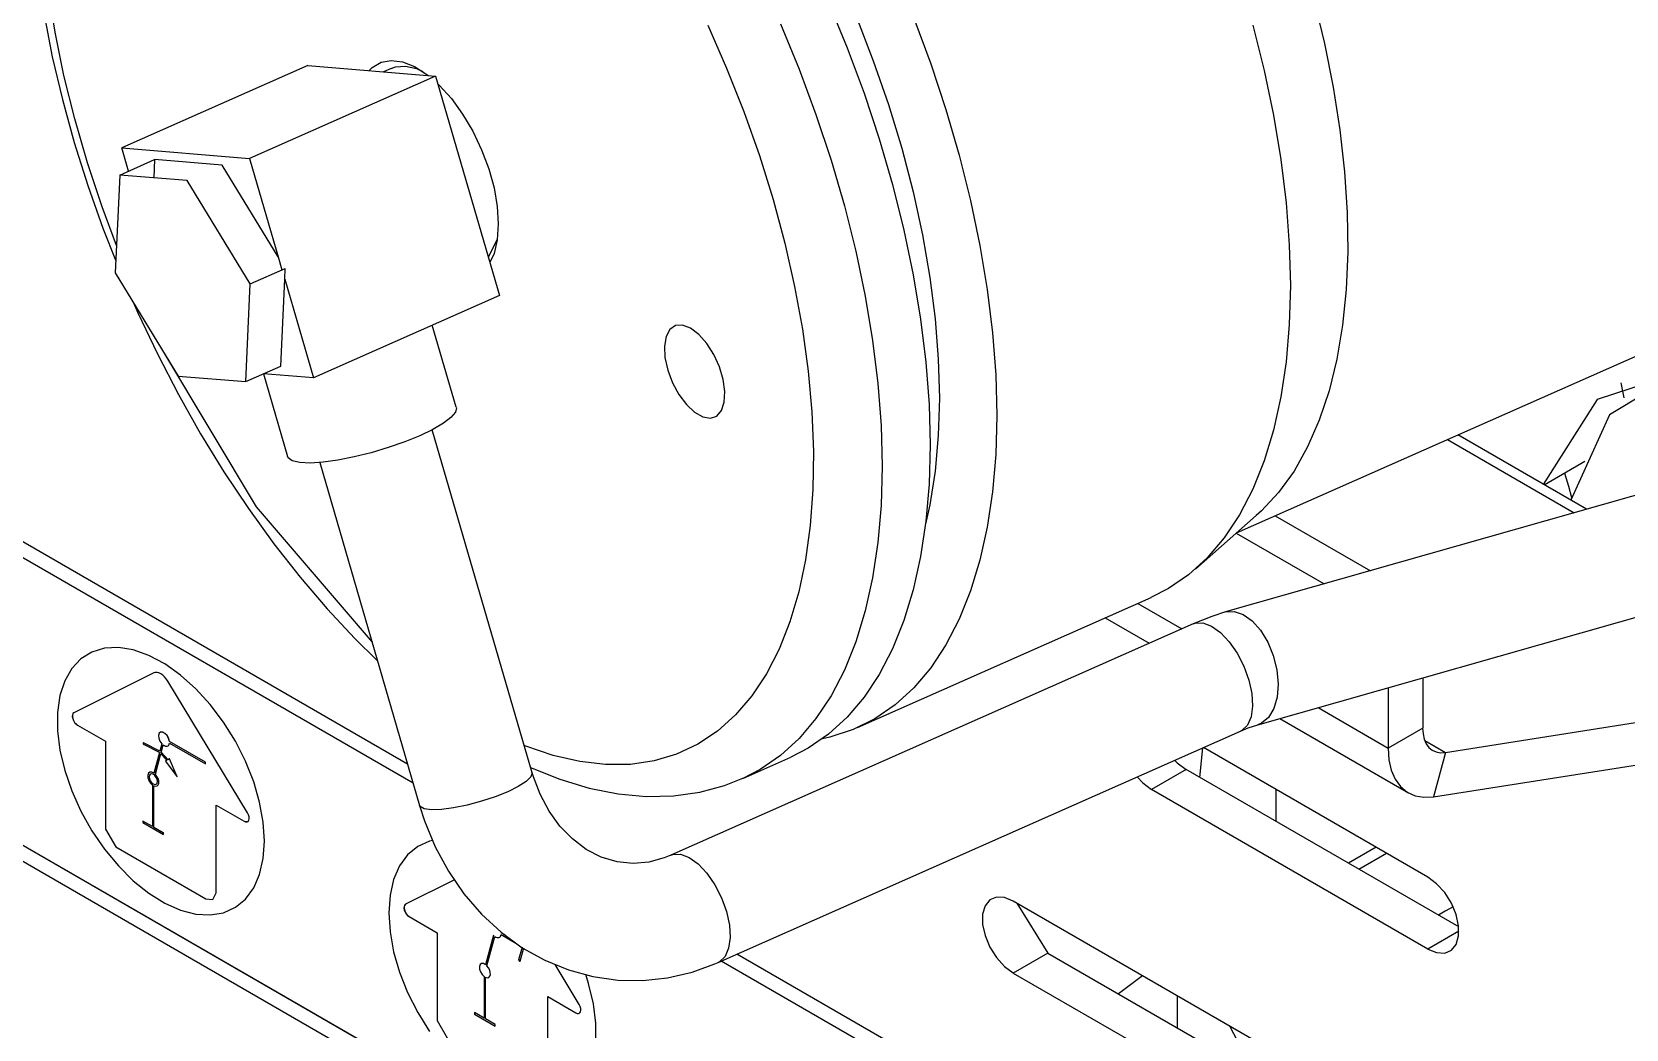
# Model space of a CAD drawing. Extents: x 0 to 258, y 0 to 184.
# Drawn here: x 8.95 to 17.11, y 52.31 to 57.42 of the extents above; entities that cross this region are included whole.
import ezdxf

# ---------------------------------------------------------------- set-up
doc = ezdxf.new("R2010")
doc.units = 0

msp = doc.modelspace()

# ---------------------------------------------------------------- linework, layer by layer
for p, q in [((15.119458, 54.852652), (25.414382, 59.413004)), ((9.073352, 57.414072), (9.038562, 57.630733)), ((13.030908, 57.565564), (13.126343, 57.334914)), ((15.513975, 57.583389), (15.568884, 57.357226)), ((9.017224, 57.505133), (9.059324, 57.288567)), ((12.413528, 57.451132), (12.510018, 57.231187)), ((12.784883, 57.456582), (12.880318, 57.225932)), ((13.173682, 57.490668), (13.260191, 57.268366)), ((13.173682, 57.490668), (13.260191, 57.268366)), ((13.467314, 57.485954), (13.554058, 57.253115)), ((15.202045, 57.451092), (15.260248, 57.218823)), ((9.118535, 57.193558), (9.073352, 57.414072)), ((15.568884, 57.357226), (15.613707, 57.13382)), ((9.059324, 57.288567), (9.110722, 57.07)), ((10.741522, 57.260579), (10.793676, 57.270316)), ((10.793676, 57.270316), (10.851379, 57.262987)), ((13.126343, 57.334914), (13.213089, 57.102075)), ((9.173865, 56.970395), (9.118535, 57.193558)), ((10.367282, 57.243688), (9.415313, 56.821943)), ((11.020538, 57.190242), (10.068568, 56.768762)), ((10.367282, 57.243688), (11.020538, 57.190242)), ((10.680096, 57.218164), (10.6965, 57.234065)), ((10.6965, 57.234065), (10.741522, 57.260579)), ((10.793261, 57.229136), (10.754632, 57.211938)), ((10.793211, 57.229094), (10.815171, 57.236661)), ((10.815171, 57.236661), (10.866238, 57.24055)), ((10.851379, 57.262987), (10.912879, 57.23883)), ((10.86623, 57.240561), (10.92211, 57.22794)), ((10.912879, 57.23883), (10.976305, 57.198556)), ((10.92211, 57.22794), (10.955509, 57.213441)), ((10.976352, 57.198444), (10.982967, 57.193417)), ((11.020538, 57.190242), (11.347298, 56.068146)), ((12.510018, 57.231187), (12.598132, 57.008387)), ((12.880318, 57.225932), (12.967064, 56.993094)), ((13.260191, 57.268366), (13.337695, 57.044605)), ((13.260191, 57.268366), (13.337695, 57.044605)), ((13.554058, 57.253115), (13.63167, 57.019274)), ((15.260248, 57.218823), (15.30828, 56.989117)), ((11.032161, 57.150785), (11.039728, 57.143403)), ((11.039728, 57.143403), (11.101225, 57.075032)), ((15.613707, 57.13382), (15.648208, 56.914335)), ((9.110722, 57.07), (9.171145, 56.850343)), ((11.101225, 57.075032), (11.158928, 56.995528)), ((13.213089, 57.102075), (13.2907, 56.868234)), ((13.337695, 57.044605), (13.405767, 56.820636)), ((13.337695, 57.044605), (13.405767, 56.820636)), ((9.23904, 56.745804), (9.173865, 56.970395)), ((11.158928, 56.995528), (11.211082, 56.907308)), ((12.598132, 57.008387), (12.677388, 56.783951)), ((12.967064, 56.993094), (13.044674, 56.759253)), ((13.63167, 57.019274), (13.69975, 56.785624)), ((15.30828, 56.989117), (15.345896, 56.763147)), ((11.211082, 56.907308), (11.256104, 56.81305)), ((13.2907, 56.868234), (13.358779, 56.634586)), ((15.648208, 56.914335), (15.672206, 56.699917)), ((9.171145, 56.850343), (9.240294, 56.630525)), ((9.449708, 56.703674), (9.415313, 56.821943)), ((9.415313, 56.821943), (10.068568, 56.768762)), ((11.256104, 56.81305), (11.292622, 56.71562)), ((12.677388, 56.783951), (12.747355, 56.559103)), ((13.405767, 56.820636), (13.464023, 56.597711)), ((13.405767, 56.820636), (13.464023, 56.597711)), ((13.69975, 56.785624), (13.757956, 56.553354)), ((9.3137, 56.521009), (9.23904, 56.745804)), ((9.4042, 56.683566), (9.582529, 56.762676)), ((9.582529, 56.762676), (9.578296, 56.669278)), ((9.928339, 56.734366), (9.582529, 56.762676)), ((10.215412, 56.264466), (9.928339, 56.734366)), ((10.068568, 56.768762), (10.215412, 56.264466)), ((11.292622, 56.71562), (11.31953, 56.617978)), ((13.044674, 56.759253), (13.112754, 56.525605)), ((15.345896, 56.763147), (15.372899, 56.542062)), ((15.672206, 56.699917), (15.685594, 56.491682)), ((9.240294, 56.630525), (9.317835, 56.411474)), ((9.4042, 56.683566), (9.380917, 56.183504)), ((9.75001, 56.655256), (9.4042, 56.683566)), ((10.072537, 56.126883), (9.75001, 56.655256)), ((11.31953, 56.617978), (11.336013, 56.523094)), ((13.358779, 56.634586), (13.416985, 56.402314)), ((12.747355, 56.559103), (12.807648, 56.335073)), ((13.464023, 56.597711), (13.512137, 56.377078)), ((13.464023, 56.597711), (13.512137, 56.377078)), ((13.757956, 56.553354), (13.805988, 56.323648)), ((15.372899, 56.542062), (15.389144, 56.326987)), ((9.387423, 56.322736), (9.3137, 56.521009)), ((11.336013, 56.523094), (11.34157, 56.433845)), ((13.112754, 56.525605), (13.17096, 56.293335)), ((15.685594, 56.491682), (15.688266, 56.290716)), ((9.317835, 56.411474), (9.383814, 56.243911)), ((11.34157, 56.433845), (11.336013, 56.352943)), ((13.416985, 56.402314), (13.465017, 56.172609)), ((13.512137, 56.377078), (13.54984, 56.159967)), ((13.512137, 56.377078), (13.54984, 56.159967)), ((11.290672, 56.262805), (11.336169, 56.354083)), ((11.336013, 56.352943), (11.31953, 56.282852)), ((12.807648, 56.335073), (12.857937, 56.113083)), ((13.17096, 56.293335), (13.218992, 56.063627)), ((13.805988, 56.323648), (13.843601, 56.097679)), ((15.389144, 56.326987), (15.394568, 56.119025)), ((15.688266, 56.290716), (15.680249, 56.098068)), ((10.215412, 56.264466), (10.234462, 56.198585)), ((11.31953, 56.282852), (11.298575, 56.235619)), ((9.380917, 56.183504), (9.703708, 55.654867)), ((10.072537, 56.126883), (10.25113, 56.205994)), ((10.227847, 55.705667), (10.248485, 56.150696)), ((10.248485, 56.150696), (10.25113, 56.205994)), ((10.248485, 56.150696), (10.395328, 55.646401)), ((13.465017, 56.172609), (13.502631, 55.946639)), ((13.54984, 56.159967), (13.576923, 55.947597)), ((13.54984, 56.159967), (13.576923, 55.947597)), ((10.049518, 55.626821), (10.072537, 56.126883)), ((11.347298, 56.068146), (10.395328, 55.646401)), ((12.857937, 56.113083), (12.89795, 55.894347)), ((13.218992, 56.063627), (13.256605, 55.837657)), ((13.843601, 56.097679), (13.870607, 55.876593)), ((15.394568, 56.119025), (15.389144, 55.919231)), ((15.680249, 56.098068), (15.661543, 55.914738)), ((9.474717, 56.029842), (9.496624, 55.979394)), ((9.496624, 55.979394), (9.597126, 55.76822)), ((11.126371, 55.495324), (11.003869, 55.916011)), ((12.219205, 55.893545), (12.199758, 55.857831)), ((12.24806, 55.913283), (12.219205, 55.893545)), ((12.284181, 55.915664), (12.24806, 55.913283)), ((12.324887, 55.900345), (12.284181, 55.915664)), ((12.367162, 55.868539), (12.324887, 55.900345)), ((12.89795, 55.894347), (12.927469, 55.680056)), ((13.502631, 55.946639), (13.529637, 55.725553)), ((13.576923, 55.947597), (13.593221, 55.741153)), ((13.576923, 55.947597), (13.593221, 55.741153)), ((15.389144, 55.919231), (15.372899, 55.72862)), ((15.661543, 55.914738), (15.632272, 55.741687)), ((12.199758, 55.857831), (12.191159, 55.808783)), ((12.191159, 55.808783), (12.194043, 55.75004)), ((12.407871, 55.822615), (12.367162, 55.868539)), ((12.443992, 55.765976), (12.407871, 55.822615)), ((13.256605, 55.837657), (13.283611, 55.616571)), ((13.870607, 55.876593), (13.886853, 55.661521)), ((9.597126, 55.76822), (9.704452, 55.56152)), ((9.634001, 55.768942), (10.101656, 54.985781)), ((12.194043, 55.75004), (12.208198, 55.685958)), ((12.472847, 55.702826), (12.443992, 55.765976)), ((13.529637, 55.725553), (13.545908, 55.510482)), ((13.593221, 55.741153), (13.598672, 55.541792)), ((13.593221, 55.741153), (13.598672, 55.541792)), ((15.372899, 55.72862), (15.345896, 55.548169)), ((15.632272, 55.741687), (15.592585, 55.579816)), ((9.703708, 55.654867), (10.049518, 55.626821)), ((10.049518, 55.626821), (10.227847, 55.705667)), ((10.139212, 55.666509), (10.262243, 55.24397)), ((10.395328, 55.646401), (10.140799, 55.667303)), ((12.208198, 55.685958), (12.232592, 55.621292)), ((12.492294, 55.637847), (12.472847, 55.702826)), ((12.500893, 55.575857), (12.492294, 55.637847)), ((12.927469, 55.680056), (12.946334, 55.471384)), ((13.886853, 55.661521), (13.892277, 55.453557)), ((9.704452, 55.56152), (9.818151, 55.360188)), ((12.232592, 55.621292), (12.265385, 55.560834)), ((12.265385, 55.560834), (12.30416, 55.509071)), ((12.498009, 55.521457), (12.500893, 55.575857)), ((13.283611, 55.616571), (13.299857, 55.4015)), ((15.592585, 55.579816), (15.542687, 55.429966)), ((17.221297, 55.619051), (16.965033, 55.53473)), ((17.211965, 55.568018), (17.027104, 55.45732)), ((17.101616, 55.552487), (17.088042, 55.621329)), ((11.126958, 55.493318), (11.121958, 55.470538)), ((11.126429, 55.495435), (11.126958, 55.493318)), ((12.30416, 55.509071), (12.34604, 55.469842)), ((12.459459, 55.450691), (12.483854, 55.478676)), ((12.483854, 55.478676), (12.498009, 55.521457)), ((13.545908, 55.510482), (13.551332, 55.302517)), ((13.598672, 55.541792), (13.593221, 55.350626)), ((13.598672, 55.541792), (13.593221, 55.350626)), ((15.345896, 55.548169), (15.30828, 55.378796)), ((16.965033, 55.53473), (16.689022, 55.100928)), ((17.102674, 55.543465), (17.101616, 55.552487)), ((11.060342, 55.413679), (11.006258, 55.381934)), ((11.099442, 55.443622), (11.060342, 55.413679)), ((11.121958, 55.470538), (11.099442, 55.443622)), ((12.346009, 55.469953), (12.387892, 55.446167)), ((12.387892, 55.446167), (12.426667, 55.439579)), ((12.426667, 55.439579), (12.459459, 55.450691)), ((12.946334, 55.471384), (12.95443, 55.26947)), ((13.299857, 55.4015), (13.305281, 55.193535)), ((13.892277, 55.453557), (13.886853, 55.253762)), ((15.542687, 55.429966), (15.482839, 55.29292)), ((17.027104, 55.45732), (16.829614, 55.019765)), ((10.876605, 53.670495), (7.917244, 55.378907)), ((9.818151, 55.360188), (9.937756, 55.165098)), ((10.862508, 55.318214), (10.778743, 55.288893)), ((10.939388, 55.349639), (10.862508, 55.318214)), ((11.006258, 55.381934), (10.939409, 55.349692)), ((11.514514, 53.626045), (11.003604, 55.380495)), ((13.593221, 55.350626), (13.576923, 55.168725)), ((13.593221, 55.350626), (13.576923, 55.168725)), ((15.30828, 55.378796), (15.260248, 55.221364)), ((16.197898, 55.330488), (16.846655, 54.955839)), ((16.909362, 54.973831), (16.250815, 55.353772)), ((10.90518, 53.572334), (7.917244, 55.297151)), ((10.265934, 55.236427), (10.262309, 55.243808)), ((10.287339, 55.221531), (10.265934, 55.236427)), ((10.60442, 55.241242), (10.521002, 55.224864)), ((10.691524, 55.262885), (10.60442, 55.241242)), ((10.778743, 55.288893), (10.691524, 55.262885)), ((12.95443, 55.26947), (12.951732, 55.075415)), ((13.551332, 55.302517), (13.545908, 55.102722)), ((13.886853, 55.253762), (13.870607, 55.063154)), ((15.482839, 55.29292), (15.413348, 55.169394)), ((9.937756, 55.165098), (10.06279, 54.977098)), ((10.325407, 55.212693), (10.287339, 55.221531)), ((10.378577, 55.210312), (10.325407, 55.212693)), ((10.444678, 55.214413), (10.378577, 55.210312)), ((10.427607, 55.212749), (10.938252, 53.458299)), ((10.521002, 55.224864), (10.444678, 55.214413)), ((13.305281, 55.193535), (13.299857, 54.99374)), ((13.576923, 55.168725), (13.54984, 54.997106)), ((13.576923, 55.168725), (13.54984, 54.997106)), ((15.260248, 55.221364), (15.202045, 55.076671)), ((15.413348, 55.169394), (15.334585, 55.060032)), ((16.692933, 55.098714), (16.902218, 55.219628)), ((16.796641, 55.158663), (16.818364, 55.092724)), ((12.951732, 55.075415), (12.938238, 54.890281)), ((13.545908, 55.102722), (13.529637, 54.912114)), ((17.515521, 55.146339), (15.063101, 54.448369)), ((15.202045, 55.076671), (15.133962, 54.945462)), ((16.818364, 55.092724), (16.834053, 55.033677)), ((10.101656, 54.985781), (10.695289, 54.293217)), ((13.299857, 54.99374), (13.283611, 54.803132)), ((13.54984, 54.997106), (13.5278, 54.896654)), ((13.54984, 54.997106), (13.5278, 54.896654)), ((13.870607, 55.063154), (13.843601, 54.8827)), ((15.334585, 55.060032), (15.246955, 54.965401)), ((10.06279, 54.977098), (10.192763, 54.797004)), ((13.529637, 54.912114), (13.502631, 54.731663)), ((14.90885, 54.667973), (15.220264, 54.941022)), ((15.133962, 54.945462), (15.056352, 54.8284)), ((15.246955, 54.965401), (15.220203, 54.941006)), ((15.317101, 54.940229), (15.803934, 54.658977)), ((12.938238, 54.890281), (12.914029, 54.715079)), ((13.843601, 54.8827), (13.805988, 54.713327)), ((15.056352, 54.8284), (14.969608, 54.726083)), ((15.117606, 54.851064), (15.567132, 54.591773)), ((10.192763, 54.797004), (10.327182, 54.625613)), ((13.283611, 54.803132), (13.256605, 54.622681)), ((12.914029, 54.715079), (12.879239, 54.550765)), ((13.502631, 54.731663), (13.465017, 54.562288)), ((13.805988, 54.713327), (13.757956, 54.555895)), ((14.969608, 54.726083), (14.874173, 54.639033)), ((10.327182, 54.625613), (10.465551, 54.463678)), ((13.256605, 54.622681), (13.218992, 54.453309)), ((14.874173, 54.639033), (14.770531, 54.567693)), ((12.879239, 54.550765), (12.834056, 54.398236)), ((13.17927, 53.856497), (14.681573, 54.521923)), ((13.465017, 54.562288), (13.416985, 54.404855)), ((13.757956, 54.555895), (13.69975, 54.411203)), ((14.770531, 54.567693), (14.681462, 54.521912)), ((15.227407, 53.871049), (17.679827, 54.569283)), ((10.465551, 54.463678), (10.607378, 54.311931)), ((13.218992, 54.453309), (13.17096, 54.295874)), ((14.447681, 54.418471), (14.672841, 54.288561)), ((14.613575, 54.49176), (14.83847, 54.36185)), ((14.992421, 54.425726), (14.897099, 54.387851)), ((15.063144, 54.448242), (14.992421, 54.425726)), ((15.063144, 54.448242), (15.063199, 54.448258)), ((15.063199, 54.448258), (15.107337, 54.451009)), ((15.107337, 54.451009), (15.153859, 54.435452)), ((15.153859, 54.435452), (15.199841, 54.402564)), ((14.897208, 54.387779), (12.223861, 53.20377)), ((12.834056, 54.398236), (12.778726, 54.258324)), ((13.416985, 54.404855), (13.358779, 54.260166)), ((13.69975, 54.411203), (13.63167, 54.279993)), ((14.897099, 54.387856), (14.907762, 54.391639)), ((14.907762, 54.391639), (14.947341, 54.392698)), ((14.947341, 54.392698), (14.991399, 54.376241)), ((14.991399, 54.376241), (15.037164, 54.343271)), ((15.037164, 54.343271), (15.081765, 54.295868)), ((15.199841, 54.402564), (15.242393, 54.354415)), ((15.242393, 54.354415), (15.278842, 54.294035)), ((9.326154, 54.262975), (9.261582, 54.243423)), ((9.397482, 54.2666), (9.326154, 54.262975)), ((9.473897, 54.254191), (9.397482, 54.2666)), ((9.553602, 54.226026), (9.473897, 54.254191)), ((10.607378, 54.311931), (10.722419, 54.200028)), ((12.778726, 54.258324), (12.713551, 54.131798)), ((13.17096, 54.295874), (13.112754, 54.151184)), ((13.358779, 54.260166), (13.2907, 54.128954)), ((13.63167, 54.279993), (13.554058, 54.162931)), ((15.081765, 54.295868), (15.122394, 54.237009)), ((15.278842, 54.294035), (15.306901, 54.225214)), ((9.205279, 54.208371), (9.158569, 54.158648)), ((9.261582, 54.243423), (9.205279, 54.208371)), ((9.634737, 54.18278), (9.553602, 54.226026)), ((9.715392, 54.125466), (9.634737, 54.18278)), ((15.122394, 54.237009), (15.156502, 54.170393)), ((15.156502, 54.170393), (15.181955, 54.100207)), ((15.306901, 54.225214), (15.324814, 54.152279)), ((9.122541, 54.095423), (9.098041, 54.020176)), ((9.158569, 54.158648), (9.122541, 54.095423)), ((9.578296, 54.136161), (9.170044, 53.932961)), ((9.586157, 54.138651), (9.578298, 54.136269)), ((9.59502, 54.138714), (9.586157, 54.138651)), ((9.604545, 54.136333), (9.59502, 54.138714)), ((9.614414, 54.131703), (9.604545, 54.136333)), ((9.624309, 54.124929), (9.614414, 54.131703)), ((9.633834, 54.116251), (9.624309, 54.124929)), ((9.642698, 54.105959), (9.633834, 54.116251)), ((9.650556, 54.094423), (9.642698, 54.105959)), ((10.058779, 53.419935), (9.650527, 54.094357)), ((9.793682, 54.055426), (9.715392, 54.125466)), ((12.713551, 54.131798), (12.638891, 54.019345)), ((13.112754, 54.151184), (13.044674, 54.019972)), ((13.2907, 54.128954), (13.213089, 54.011891)), ((13.554058, 54.162931), (13.467314, 54.060614)), ((15.181952, 54.100222), (15.197139, 54.030873)), ((15.324803, 54.152258), (15.331418, 54.079789)), ((16.071692, 54.111555), (16.071692, 53.85438)), ((9.098041, 54.020176), (9.085658, 53.934673)), ((9.867771, 53.974302), (9.793682, 54.055426)), ((12.638891, 54.019345), (12.555148, 53.921579)), ((13.044674, 54.019972), (12.967064, 53.902912)), ((13.213089, 54.011891), (13.126343, 53.909575)), ((13.467314, 54.060614), (13.371879, 53.973564)), ((15.197139, 54.030873), (15.201108, 53.966717)), ((15.326338, 54.012344), (15.309881, 53.954157)), ((15.331418, 54.079789), (15.326338, 54.012344)), ((15.894686, 54.061019), (15.894686, 53.752251)), ((16.187844, 53.729497), (18.375945, 54.07319)), ((9.085658, 53.934673), (9.085658, 53.840913)), ((9.16512, 53.928632), (9.162236, 53.921806)), ((9.165491, 53.928844), (9.162607, 53.922018)), ((9.170042, 53.932945), (9.16512, 53.928632)), ((9.169539, 53.932681), (9.165491, 53.928844)), ((9.935922, 53.883995), (9.867771, 53.974302)), ((13.371879, 53.973564), (13.268236, 53.902224)), ((15.201108, 53.966717), (15.193594, 53.911789)), ((15.309881, 53.954157), (15.283084, 53.908884)), ((15.53644, 53.959155), (15.894686, 53.752251)), ((9.162236, 53.921806), (9.161707, 53.913049)), ((9.161707, 53.913049), (9.163559, 53.903153)), ((9.162607, 53.922018), (9.162078, 53.91326)), ((9.162078, 53.91326), (9.16393, 53.903338)), ((9.163559, 53.903153), (9.167502, 53.892967)), ((9.16393, 53.903338), (9.167872, 53.893152)), ((9.167502, 53.892967), (9.173296, 53.883415)), ((9.167872, 53.893152), (9.173666, 53.8836)), ((9.173296, 53.883415), (9.180413, 53.875345)), ((9.173666, 53.8836), (9.180784, 53.875531)), ((9.180413, 53.875345), (9.188218, 53.869472)), ((9.180784, 53.875531), (9.188589, 53.869657)), ((9.188036, 53.869461), (9.331704, 53.786647)), ((9.188565, 53.869726), (9.331969, 53.786911)), ((9.996538, 53.786623), (9.935922, 53.883995)), ((12.555148, 53.921579), (12.462782, 53.839037)), ((12.967064, 53.902912), (12.880318, 53.800595)), ((13.126343, 53.909575), (13.030908, 53.822524)), ((13.156918, 53.846958), (13.038491, 53.808046)), ((13.268236, 53.902224), (13.156918, 53.846958)), ((15.140108, 53.83927), (15.177952, 53.854774)), ((15.175099, 53.869541), (15.146768, 53.842624)), ((15.193594, 53.911789), (15.175099, 53.869541)), ((15.177952, 53.854774), (15.227397, 53.871152)), ((15.247627, 53.879372), (15.227386, 53.87117)), ((15.283084, 53.908884), (15.247627, 53.879372)), ((15.34012, 53.903328), (15.998402, 53.523387)), ((16.071692, 53.85438), (15.894686, 53.752251)), ((16.071573, 53.85425), (16.073689, 53.824384)), ((16.127519, 53.502749), (18.315356, 53.846442)), ((7.917244, 53.827392), (16.402685, 48.928903)), ((7.917773, 53.827657), (16.40295, 48.929167)), ((9.085658, 53.840913), (9.098041, 53.741099)), ((9.331704, 53.786647), (9.331704, 53.337914)), ((9.331969, 53.786911), (9.331969, 53.338178)), ((9.524099, 53.778177), (9.523834, 53.776854)), ((9.523834, 53.776854), (9.524046, 53.775267)), ((9.524046, 53.775267), (9.524839, 53.773415)), ((9.524892, 53.778971), (9.524099, 53.778177)), ((9.524839, 53.773415), (9.525898, 53.771827)), ((9.525951, 53.779117), (9.524892, 53.778971)), ((9.525247, 53.779175), (9.524982, 53.779003)), ((9.526305, 53.77932), (9.525247, 53.779175)), ((9.525898, 53.771827), (9.527221, 53.770769)), ((9.609622, 53.736214), (9.525951, 53.779117)), ((9.609974, 53.736418), (9.526305, 53.77932)), ((9.527221, 53.770769), (9.528544, 53.77024)), ((9.607792, 53.72938), (9.528369, 53.770047)), ((9.605553, 53.828017), (9.602219, 53.816878)), ((9.602219, 53.816878), (9.603807, 53.802485)), ((9.603807, 53.802485), (9.609998, 53.787324)), ((9.6132, 53.83397), (9.605553, 53.828017)), ((9.619835, 53.773947), (9.609517, 53.736111)), ((9.609998, 53.787324), (9.619761, 53.774042)), ((9.613554, 53.834174), (9.610591, 53.832851)), ((9.623836, 53.833705), (9.6132, 53.83397)), ((9.62419, 53.833909), (9.613554, 53.834174)), ((9.616396, 53.730026), (9.626715, 53.767861)), ((9.616925, 53.73029), (9.626715, 53.767861)), ((9.635636, 53.827223), (9.623836, 53.833705)), ((9.635991, 53.827427), (9.62419, 53.833909)), ((9.626585, 53.767983), (9.632168, 53.764517)), ((9.632168, 53.764517), (9.637671, 53.7624)), ((9.646511, 53.815687), (9.635636, 53.827223)), ((9.646865, 53.815891), (9.635991, 53.827427)), ((9.637671, 53.7624), (9.64291, 53.761607)), ((9.64291, 53.761607), (9.647646, 53.762136)), ((9.654607, 53.801109), (9.646511, 53.815687)), ((9.654961, 53.801312), (9.646865, 53.815891)), ((9.647646, 53.762136), (9.65172, 53.764252)), ((9.65172, 53.764252), (9.654948, 53.767639)), ((9.658496, 53.786001), (9.654607, 53.801109)), ((9.654948, 53.767639), (9.657329, 53.77219)), ((9.658851, 53.786205), (9.654961, 53.801312)), ((9.657329, 53.77219), (9.658652, 53.777746)), ((9.842614, 53.679755), (9.658464, 53.786117)), ((9.658464, 53.777915), (9.842614, 53.671553)), ((9.842879, 53.68002), (9.658729, 53.786117)), ((10.048195, 53.684467), (9.996538, 53.786623)), ((11.482471, 53.762498), (11.473686, 53.766017)), ((11.62234, 53.714418), (11.482471, 53.762498)), ((12.362299, 53.772166), (12.254243, 53.721332)), ((12.462782, 53.839037), (12.362299, 53.772166)), ((12.466748, 52.655025), (15.140095, 53.839299)), ((12.880318, 53.800595), (12.784883, 53.713545)), ((13.030908, 53.822524), (12.927266, 53.751185)), ((13.038491, 53.808046), (13.000518, 53.799368)), ((15.146768, 53.842624), (15.140127, 53.839264)), ((16.073689, 53.824384), (16.079801, 53.797587)), ((16.079801, 53.797587), (16.089855, 53.774489)), ((16.082275, 53.790615), (16.187844, 53.729497)), ((16.089855, 53.774489), (16.103587, 53.755624)), ((7.917244, 53.745636), (16.402685, 48.847147)), ((9.098041, 53.741099), (9.122541, 53.637567)), ((9.607665, 53.729497), (9.579354, 53.623399)), ((9.586233, 53.617314), (9.614544, 53.723411)), ((9.586498, 53.617578), (9.614808, 53.723147)), ((9.645854, 53.689561), (9.61462, 53.723324)), ((9.651064, 53.69246), (9.616451, 53.730158)), ((9.651419, 53.692664), (9.616806, 53.730362)), ((9.645764, 53.689545), (9.638356, 53.685311)), ((9.638356, 53.685311), (9.697887, 53.604084)), ((9.645764, 53.689545), (9.638621, 53.685576)), ((9.638621, 53.685576), (9.638621, 53.685576)), ((9.658729, 53.696688), (9.651056, 53.692455)), ((9.658994, 53.696953), (9.651321, 53.69272)), ((9.697887, 53.604084), (9.658729, 53.696688)), ((9.698417, 53.604349), (9.658994, 53.696953)), ((9.842614, 53.671553), (9.842614, 53.679755)), ((9.842879, 53.671818), (9.842879, 53.68002)), ((10.089687, 53.579925), (10.048195, 53.684467)), ((11.758682, 53.682689), (11.62234, 53.714418)), ((11.890751, 53.667476), (11.758682, 53.682689)), ((12.139211, 53.686817), (12.017825, 53.668799)), ((12.254243, 53.721332), (12.139211, 53.686817)), ((12.592161, 53.596411), (12.838223, 53.70542)), ((12.784883, 53.713545), (12.681243, 53.642203)), ((12.927266, 53.751185), (12.838199, 53.705404)), ((14.802027, 53.689513), (14.816023, 53.67586)), ((14.931262, 53.601894), (14.947375, 53.753897)), ((16.09815, 53.091587), (14.949331, 53.754897)), ((15.894797, 53.752198), (15.898898, 53.692466)), ((15.898898, 53.692466), (15.911148, 53.638877)), ((16.103587, 53.755624), (16.120706, 53.741416)), ((16.120706, 53.741416), (16.140788, 53.732209)), ((16.187844, 53.729497), (16.127519, 53.502749)), ((16.140788, 53.732209), (16.163383, 53.72824)), ((16.163383, 53.72824), (16.187936, 53.729563)), ((9.122541, 53.637567), (9.158569, 53.532748)), ((9.551041, 53.623701), (9.547469, 53.613646)), ((9.547469, 53.613646), (9.548263, 53.60047)), ((9.548263, 53.60047), (9.553184, 53.586183)), ((9.55837, 53.629072), (9.551041, 53.623701)), ((9.555944, 53.613945), (9.554356, 53.605505)), ((9.554356, 53.605505), (9.555944, 53.595213)), ((9.560548, 53.619237), (9.555944, 53.613945)), ((9.568318, 53.628945), (9.55837, 53.629072)), ((9.567427, 53.62056), (9.560548, 53.619237)), ((9.575549, 53.617729), (9.567427, 53.62056)), ((9.579378, 53.623335), (9.568318, 53.628945)), ((9.583672, 53.611167), (9.575549, 53.617729)), ((9.590551, 53.60188), (9.583672, 53.611167)), ((9.594121, 53.607093), (9.586236, 53.617253)), ((9.594478, 53.607333), (9.586593, 53.617493)), ((9.595155, 53.591271), (9.590551, 53.60188)), ((9.600021, 53.595451), (9.594121, 53.607093)), ((9.600378, 53.595692), (9.594478, 53.607333)), ((9.697358, 53.605672), (9.698417, 53.604349)), ((9.842614, 53.672082), (9.842879, 53.671818)), ((11.508453, 53.604579), (11.484243, 53.581243)), ((11.506648, 53.652762), (11.655696, 53.59271)), ((11.514935, 53.624), (11.508453, 53.604579)), ((11.521118, 53.60419), (11.514398, 53.626151)), ((11.514406, 53.626116), (11.514935, 53.624)), ((11.555165, 53.515777), (11.521118, 53.60419)), ((12.017825, 53.668799), (11.890751, 53.667476)), ((12.499726, 53.560579), (12.592444, 53.598092)), ((12.681243, 53.642203), (12.592835, 53.596716)), ((14.609953, 53.604428), (14.639239, 53.573816)), ((14.86096, 53.642449), (14.683954, 53.540584)), ((14.816023, 53.67586), (14.860846, 53.642542)), ((16.256371, 52.836794), (14.86096, 53.642449)), ((15.911148, 53.638877), (15.931256, 53.592673)), ((9.158569, 53.532748), (9.205279, 53.429094)), ((9.553184, 53.586183), (9.561545, 53.572954)), ((9.555944, 53.595213), (9.560548, 53.584603)), ((9.560548, 53.584603), (9.567427, 53.575316)), ((9.561545, 53.572954), (9.572049, 53.562846)), ((9.567427, 53.575316), (9.575549, 53.568755)), ((9.571946, 53.562809), (9.571946, 53.350349)), ((9.575549, 53.568755), (9.583672, 53.565924)), ((9.579066, 53.558753), (9.587929, 53.556637)), ((9.57909, 53.346116), (9.57909, 53.558841)), ((9.579354, 53.346381), (9.579354, 53.558576)), ((9.583672, 53.565924), (9.590551, 53.567246)), ((9.587929, 53.556637), (9.59547, 53.558489)), ((9.590551, 53.567246), (9.595155, 53.572538)), ((9.596743, 53.580952), (9.595155, 53.591271)), ((9.595155, 53.572538), (9.596743, 53.580978)), ((9.59547, 53.558489), (9.600867, 53.564045)), ((9.595705, 53.558661), (9.595827, 53.55873)), ((9.595827, 53.55873), (9.601225, 53.564286)), ((9.603302, 53.583571), (9.600021, 53.595451)), ((9.603659, 53.583812), (9.600378, 53.595692)), ((9.600867, 53.564045), (9.603566, 53.572723)), ((9.601225, 53.564286), (9.603923, 53.572964)), ((9.603566, 53.572723), (9.603302, 53.583571)), ((9.603923, 53.572964), (9.603659, 53.583812)), ((10.120037, 53.475441), (10.089687, 53.579925)), ((11.38971, 53.528919), (11.32539, 53.503122)), ((11.443847, 53.555446), (11.389787, 53.528808)), ((11.484243, 53.581243), (11.443847, 53.555446)), ((11.655696, 53.59271), (11.806267, 53.547154)), ((11.806267, 53.547154), (11.954415, 53.517711)), ((11.954415, 53.517711), (12.098923, 53.504588)), ((12.238604, 53.507657), (12.372451, 53.526522)), ((12.372451, 53.526522), (12.499726, 53.560579)), ((14.639239, 53.573816), (14.684062, 53.540497)), ((16.09815, 52.724081), (14.683954, 53.540584)), ((15.320541, 53.540584), (15.320541, 53.377337)), ((15.931256, 53.592673), (15.958733, 53.554935)), ((15.958733, 53.554935), (15.992952, 53.52654)), ((15.992952, 53.52654), (16.033118, 53.508152)), ((9.897383, 53.460151), (10.040787, 53.377337)), ((9.897383, 53.011418), (9.897383, 53.460151)), ((9.897648, 53.460416), (10.041051, 53.377601)), ((9.897648, 53.459887), (9.897648, 53.460416)), ((10.138532, 53.373471), (10.120037, 53.475441)), ((10.941459, 53.45264), (10.938311, 53.458487)), ((10.938321, 53.458405), (10.963721, 53.379596)), ((10.961964, 53.441289), (10.941459, 53.45264)), ((10.999085, 53.436288), (10.961964, 53.441289)), ((11.050483, 53.437876), (10.999085, 53.436288)), ((11.112935, 53.446105), (11.050483, 53.437876)), ((11.182513, 53.460366), (11.112935, 53.446105)), ((11.254847, 53.479786), (11.182513, 53.460366)), ((11.32539, 53.503122), (11.254847, 53.479786)), ((11.6013, 53.429423), (11.555165, 53.515777)), ((12.098923, 53.504588), (12.238604, 53.507657)), ((16.033118, 53.508152), (16.078293, 53.500188)), ((16.078293, 53.500188), (16.127424, 53.502834)), ((9.205279, 53.429094), (9.261582, 53.329037)), ((9.571946, 53.350349), (9.522469, 53.378924)), ((9.522469, 53.378924), (9.522469, 53.370722)), ((9.522469, 53.370722), (9.628567, 53.309339)), ((9.571946, 53.350614), (9.522733, 53.378924)), ((9.522733, 53.378924), (9.522733, 53.37866)), ((10.040731, 53.377276), (10.048537, 53.374127)), ((10.041086, 53.37748), (10.05966, 53.375628)), ((10.048537, 53.374127), (10.055654, 53.373974)), ((10.055654, 53.373974), (10.061448, 53.376831)), ((10.063829, 53.409904), (10.058908, 53.419879)), ((10.061448, 53.376831), (10.06539, 53.382441)), ((10.066713, 53.399744), (10.063829, 53.409904)), ((10.06539, 53.382441), (10.067243, 53.390299)), ((10.067243, 53.390299), (10.066713, 53.399744)), ((10.14475, 53.276398), (10.138532, 53.373471)), ((10.963721, 53.379596), (11.018474, 53.246937)), ((11.656701, 53.352723), (11.6013, 53.429423)), ((9.261582, 53.329037), (9.326154, 53.234922)), ((9.331577, 53.338006), (9.38461, 53.246151)), ((9.331932, 53.33821), (9.384965, 53.246355)), ((9.628567, 53.317541), (9.57909, 53.346116)), ((9.628831, 53.317806), (9.579354, 53.346381)), ((9.628567, 53.309339), (9.628567, 53.317541)), ((9.628567, 53.309868), (9.628831, 53.309604)), ((9.628831, 53.309604), (9.628831, 53.317806)), ((10.138532, 53.186488), (10.14475, 53.276382)), ((10.989965, 53.275499), (10.929352, 53.248112)), ((11.00465, 53.279494), (10.989965, 53.275499)), ((11.720431, 53.287082), (11.656701, 53.352723)), ((11.791541, 53.233851), (11.720431, 53.287082)), ((9.326154, 53.234922), (9.397482, 53.148954)), ((9.384621, 53.246104), (9.844202, 52.980727)), ((9.384886, 53.246368), (9.844466, 52.980991)), ((10.877692, 53.205599), (10.8362, 53.148959)), ((10.929352, 53.248112), (10.877692, 53.205599)), ((11.018474, 53.246937), (11.08598, 53.121951)), ((11.868733, 53.194513), (11.791541, 53.233851)), ((11.949772, 53.170488), (11.868733, 53.194513)), ((12.22374, 53.203641), (12.189664, 53.189988)), ((12.22443, 53.203945), (12.234405, 53.207437)), ((12.234405, 53.207437), (12.273984, 53.208496)), ((12.273984, 53.208496), (12.31804, 53.192039)), ((12.31804, 53.192039), (12.363807, 53.159072)), ((15.833303, 53.244516), (15.691751, 53.16276)), ((15.744932, 53.132333), (15.886219, 53.213824)), ((15.744932, 53.132333), (15.886219, 53.213824)), ((9.397482, 53.148954), (9.473897, 53.073151)), ((10.120037, 53.105875), (10.138532, 53.186488)), ((10.8362, 53.148959), (10.80585, 53.079519)), ((11.08598, 53.121951), (11.1654, 53.006418)), ((12.031144, 53.162313), (11.949772, 53.170488)), ((12.111025, 53.16906), (12.031144, 53.162313)), ((12.189664, 53.189988), (12.111025, 53.16906)), ((12.363807, 53.159072), (12.408405, 53.111666)), ((12.408405, 53.111666), (12.449035, 53.05281)), ((9.473897, 53.073151), (9.553602, 53.009286)), ((10.048195, 52.979796), (10.089687, 53.036437)), ((10.089687, 53.036437), (10.120037, 53.105875)), ((10.80585, 53.079519), (10.787355, 52.998909)), ((11.116581, 53.077564), (10.86708, 52.95321)), ((12.449035, 53.05281), (12.483145, 52.986193)), ((16.143097, 53.05816), (16.098274, 53.091479)), ((16.184288, 53.012657), (16.143097, 53.05816)), ((9.553602, 53.009286), (9.634737, 52.958856)), ((9.634737, 52.958856), (9.715392, 52.923048)), ((9.844231, 52.980819), (9.881313, 52.977837)), ((9.881313, 52.977837), (9.897264, 53.011445)), ((9.996538, 52.937285), (10.048195, 52.979796)), ((10.787355, 52.998909), (10.781138, 52.909014)), ((10.862174, 52.948945), (10.85929, 52.942119)), ((10.862545, 52.949154), (10.859661, 52.942328)), ((10.867095, 52.953258), (10.862174, 52.948945)), ((10.866593, 52.952991), (10.862545, 52.949154)), ((11.1654, 53.006418), (11.255757, 52.901836)), ((12.483145, 52.986193), (12.508598, 52.916005)), ((13.856717, 52.974914), (13.832243, 52.945058)), ((13.890941, 52.989413), (13.856717, 52.974914)), ((13.932133, 52.987296), (13.890941, 52.989413)), ((13.976956, 52.968855), (13.932133, 52.987296)), ((15.674024, 51.98907), (13.976988, 52.968821)), ((13.995615, 52.958081), (14.153732, 52.703462)), ((16.218512, 52.958655), (16.184288, 53.012657)), ((16.242985, 52.900532), (16.218512, 52.958655)), ((9.715392, 52.923048), (9.793682, 52.902701)), ((9.793682, 52.902701), (9.867771, 52.898283)), ((9.867771, 52.898283), (9.935922, 52.909898)), ((9.935922, 52.909898), (9.996538, 52.937285)), ((10.781146, 52.909017), (10.787363, 52.811944)), ((10.85929, 52.942119), (10.858761, 52.933361)), ((10.858761, 52.933361), (10.860613, 52.923466)), ((10.859661, 52.942328), (10.859132, 52.93357)), ((10.859132, 52.93357), (10.860984, 52.923648)), ((10.860613, 52.923466), (10.864555, 52.913279)), ((10.860984, 52.923648), (10.864926, 52.913462)), ((10.864555, 52.913279), (10.87035, 52.903728)), ((10.864926, 52.913462), (10.87072, 52.90391)), ((10.87035, 52.903728), (10.877467, 52.895658)), ((10.87072, 52.90391), (10.877838, 52.895841)), ((10.877467, 52.895658), (10.885272, 52.889784)), ((10.877838, 52.895841), (10.885643, 52.889967)), ((10.885071, 52.88971), (11.02874, 52.806896)), ((10.8856, 52.889975), (11.029004, 52.80716)), ((11.255757, 52.901836), (11.355876, 52.809571)), ((12.50859, 52.916007), (12.523777, 52.846657)), ((13.832243, 52.945058), (13.81949, 52.902249)), ((13.81949, 52.902249), (13.81949, 52.849957)), ((16.186661, 52.917843), (16.153281, 52.896439)), ((16.228076, 52.939116), (16.186661, 52.917843)), ((16.255738, 52.842993), (16.242985, 52.900532)), ((10.787363, 52.811944), (10.805858, 52.709974)), ((11.02874, 52.806896), (11.02874, 52.358428)), ((11.029004, 52.80716), (11.029004, 52.358428)), ((11.317135, 52.79446), (11.276654, 52.643913)), ((11.283533, 52.637827), (11.324014, 52.788375)), ((11.323993, 52.788497), (11.329576, 52.785031)), ((11.329576, 52.785031), (11.335079, 52.782914)), ((11.335079, 52.782914), (11.340318, 52.78212)), ((11.340318, 52.78212), (11.345054, 52.782914)), ((11.345054, 52.782914), (11.349129, 52.785031)), ((11.349129, 52.785031), (11.352383, 52.788417)), ((11.352383, 52.788417), (11.354764, 52.792968)), ((11.354764, 52.792968), (11.356087, 52.798551)), ((11.355876, 52.809571), (11.464421, 52.730786)), ((11.376402, 52.794725), (11.356029, 52.806631)), ((11.356029, 52.798429), (11.431435, 52.754773)), ((12.527745, 52.782501), (12.520231, 52.727576)), ((12.523777, 52.846657), (12.527745, 52.782501)), ((13.81949, 52.849957), (13.832243, 52.792415)), ((13.832243, 52.792415), (13.856717, 52.734292)), ((16.257429, 52.815892), (16.09815, 52.724081)), ((16.242985, 52.747891), (16.255738, 52.790701)), ((16.255738, 52.790701), (16.255738, 52.842993)), ((10.805858, 52.709974), (10.836208, 52.60549)), ((11.447255, 52.670085), (11.465696, 52.734977)), ((11.453377, 52.662468), (11.472745, 52.730894)), ((11.464421, 52.730786), (11.579922, 52.666415)), ((12.520231, 52.727576), (12.501737, 52.685325)), ((13.856717, 52.734292), (13.890941, 52.68029)), ((14.15373, 52.703444), (13.976988, 52.601315)), ((14.15373, 52.703444), (15.832244, 51.734541)), ((16.098274, 52.724092), (16.143097, 52.70565)), ((16.143097, 52.70565), (16.184288, 52.703534)), ((16.184288, 52.703534), (16.218512, 52.718033)), ((16.218512, 52.718033), (16.242985, 52.747891)), ((11.24845, 52.644217), (11.244878, 52.634163)), ((11.244878, 52.634163), (11.245671, 52.620987)), ((11.245671, 52.620987), (11.250593, 52.606699)), ((11.255779, 52.649588), (11.24845, 52.644217)), ((11.265727, 52.649461), (11.255779, 52.649588)), ((11.276786, 52.643852), (11.265727, 52.649461)), ((11.291529, 52.627606), (11.283644, 52.637766)), ((11.297429, 52.615965), (11.291529, 52.627606)), ((11.447255, 52.670085), (11.446725, 52.668762)), ((11.446725, 52.668762), (11.446815, 52.667175)), ((11.446815, 52.667175), (11.447345, 52.665323)), ((11.447345, 52.665323), (11.448403, 52.663735)), ((11.448403, 52.663735), (11.449726, 52.662412)), ((11.449726, 52.662412), (11.451049, 52.661619)), ((11.451049, 52.661619), (11.452372, 52.661608)), ((11.452372, 52.661608), (11.453165, 52.662402)), ((11.579922, 52.666415), (11.700844, 52.617147)), ((11.755814, 52.440184), (11.631724, 52.645236)), ((12.333467, 52.606019), (12.450225, 52.647924)), ((12.450225, 52.647924), (12.466735, 52.655067)), ((12.473405, 52.658409), (12.46642, 52.654917)), ((12.501737, 52.685325), (12.473405, 52.658409)), ((16.402685, 50.398661), (12.482094, 52.661904)), ((16.402685, 50.480417), (12.562263, 52.697358)), ((13.890941, 52.68029), (13.932133, 52.634787)), ((13.932133, 52.634787), (13.976956, 52.601468)), ((10.836208, 52.60549), (10.8777, 52.500948)), ((11.250593, 52.606699), (11.258954, 52.59347)), ((11.258954, 52.59347), (11.269457, 52.583363)), ((11.26951, 52.583323), (11.26951, 52.370863)), ((11.27639, 52.36663), (11.27639, 52.579354)), ((11.276474, 52.579267), (11.285338, 52.57715)), ((11.285338, 52.57715), (11.292878, 52.579003)), ((11.292878, 52.579003), (11.298276, 52.584559)), ((11.30071, 52.604085), (11.297429, 52.615965)), ((11.298276, 52.584559), (11.300975, 52.593237)), ((11.300975, 52.593237), (11.30071, 52.604085)), ((11.700844, 52.617147), (11.825635, 52.583426)), ((11.803354, 52.547821), (11.788802, 52.59415)), ((11.827855, 52.44429), (11.803354, 52.547821)), ((11.825635, 52.583426), (11.952762, 52.565488)), ((11.952762, 52.565488), (12.080746, 52.563371)), ((12.080746, 52.563371), (12.208119, 52.576971)), ((12.208119, 52.576971), (12.333467, 52.606019)), ((13.976988, 52.601315), (15.674024, 51.621829)), ((14.637321, 52.587633), (14.514446, 52.495225)), ((10.8777, 52.500948), (10.92936, 52.398792)), ((11.594418, 52.4804), (11.737822, 52.397586)), ((11.594418, 52.031668), (11.594418, 52.4804)), ((11.594683, 52.480136), (11.594683, 52.480665)), ((11.594683, 52.480665), (11.738087, 52.39785)), ((14.815875, 52.484557), (14.815655, 52.321341)), ((10.92936, 52.398792), (10.989973, 52.301421)), ((11.220033, 52.399438), (11.220033, 52.391236)), ((11.26951, 52.370863), (11.220033, 52.399438)), ((11.220033, 52.391236), (11.325867, 52.329853)), ((11.737785, 52.397586), (11.74559, 52.394437)), ((11.74559, 52.394437), (11.752708, 52.394284)), ((11.752708, 52.394284), (11.758502, 52.397141)), ((11.760883, 52.430241), (11.755962, 52.440216)), ((11.758502, 52.397141), (11.762444, 52.402751)), ((11.763767, 52.420081), (11.760883, 52.430241)), ((11.762444, 52.402751), (11.764296, 52.410635)), ((11.764296, 52.410635), (11.763767, 52.420081)), ((11.840237, 52.344476), (11.827855, 52.44429)), ((11.028631, 52.358319), (11.081664, 52.266464)), ((11.028986, 52.358523), (11.082019, 52.266668)), ((11.325867, 52.338055), (11.27639, 52.36663)), ((11.325867, 52.329853), (11.325867, 52.338055)), ((11.840237, 52.250716), (11.840237, 52.344476)), ((15.20723, 52.095289), (15.084355, 52.329567))]:
    msp.add_line(p, q)

doc.saveas('drawing.dxf')
